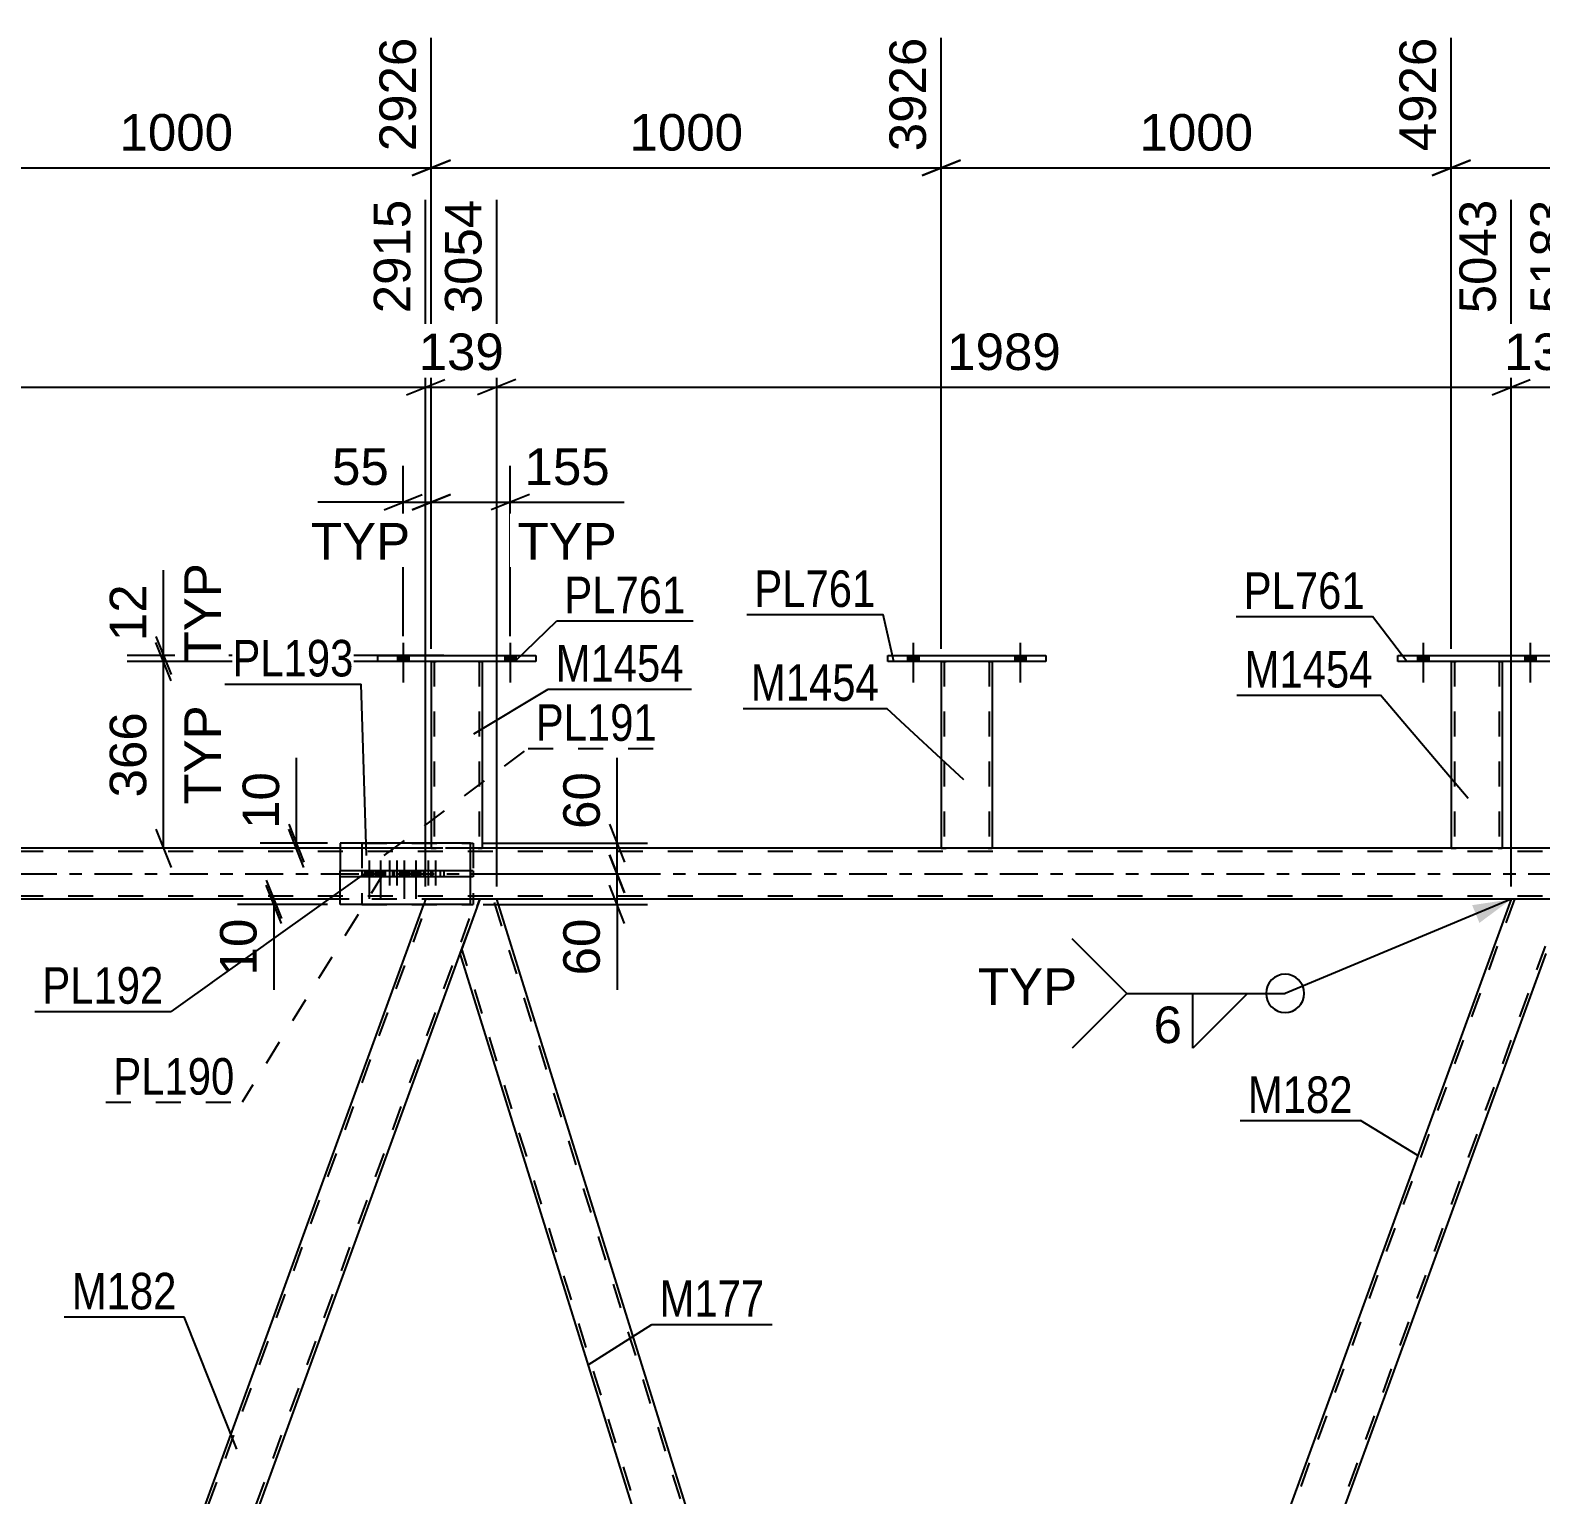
# Model space of a CAD drawing. Header units: millimetres. Extents: x -115 to 726, y -400 to 194.
# Drawn here: x 56.1 to 174.6, y -48.7 to 66.2 of the extents above; entities that cross this region are included whole.
import ezdxf

# ---------------------------------------------------------------- set-up
doc = ezdxf.new("R2010")
doc.units = ezdxf.units.MM
doc.linetypes.add('DXK_LINE_DOT2', pattern=[3.9198, 1.9599, -1.9599])
doc.linetypes.add('DXK_LINE_DOT3', pattern=[5.9187, 2.979, -0.9799, 0.9799, -0.9799])
doc.styles.add('Arial', font='arial.ttf', dxfattribs={"height": 0.2})
doc.styles.add('Arial Narrow', font='ARIALN.TTF', dxfattribs={"height": 0.2})

# ---------------------------------------------------------------- blocks, each defined once
blk = doc.blocks.new('Part-203724152-2898 - 2793')
at = {"color": 2, "linetype": 'Continuous'}
for p, q in [((80.41, -0.24), (80.41, 0.24)), ((90.62, 0.24), (80.41, 0.24)), ((86.28, -0.24), (86.28, 0.24)), ((90.62, 0.24), (90.62, -0.24)), ((90.62, -0.24), (80.41, -0.24))]:
    blk.add_line(p, q, dxfattribs=at)
blk = doc.blocks.new('Bolt-203724152-2837 - 2793')
at = {"linetype": 'Continuous'}
for points in [[(84.91, 16.64), (85.79, 16.64), (85.79, 17.12), (84.91, 17.12)], [(93.31, 16.64), (94.19, 16.64), (94.19, 17.12), (93.31, 17.12)]]:
    blk.add_hatch(color=1, dxfattribs=at).paths.add_polyline_path(points)
at = {"color": 1, "linetype": 'Continuous'}
for p, q in [((85.35, 18.12), (85.35, 15)), ((93.75, 18.12), (93.75, 15)), ((84.91, 17.12), (84.91, 16.64)), ((85.79, 17.12), (85.79, 16.64)), ((93.31, 17.12), (93.31, 16.64)), ((94.19, 17.12), (94.19, 16.64))]:
    blk.add_line(p, q, dxfattribs=at)
blk = doc.blocks.new('Bolt-203724152-2838 - 2793')
at = {"linetype": 'Continuous'}
for points in [[(84.91, 16.64), (85.79, 16.64), (85.79, 17.12), (84.91, 17.12)], [(93.31, 16.64), (94.19, 16.64), (94.19, 17.12), (93.31, 17.12)]]:
    blk.add_hatch(color=1, dxfattribs=at).paths.add_polyline_path(points)
at = {"color": 1, "linetype": 'Continuous'}
for p, q in [((85.35, 18.12), (85.35, 15)), ((93.75, 18.12), (93.75, 15)), ((84.91, 17.12), (84.91, 16.64)), ((85.79, 17.12), (85.79, 16.64)), ((93.31, 17.12), (93.31, 16.64)), ((94.19, 17.12), (94.19, 16.64))]:
    blk.add_line(p, q, dxfattribs=at)
blk = doc.blocks.new('Bolt-203724152-2839 - 2793')
at = {"linetype": 'Continuous'}
for points in [[(124.91, 16.64), (125.79, 16.64), (125.79, 17.12), (124.91, 17.12)], [(133.31, 16.64), (134.19, 16.64), (134.19, 17.12), (133.31, 17.12)]]:
    blk.add_hatch(color=1, dxfattribs=at).paths.add_polyline_path(points)
at = {"color": 1, "linetype": 'Continuous'}
for p, q in [((125.35, 18.12), (125.35, 15)), ((133.75, 18.12), (133.75, 15)), ((124.91, 17.12), (124.91, 16.64)), ((125.79, 17.12), (125.79, 16.64)), ((133.31, 17.12), (133.31, 16.64)), ((134.19, 17.12), (134.19, 16.64))]:
    blk.add_line(p, q, dxfattribs=at)
blk = doc.blocks.new('Bolt-203724152-2840 - 2793')
at = {"linetype": 'Continuous'}
for points in [[(124.91, 16.64), (125.79, 16.64), (125.79, 17.12), (124.91, 17.12)], [(133.31, 16.64), (134.19, 16.64), (134.19, 17.12), (133.31, 17.12)]]:
    blk.add_hatch(color=1, dxfattribs=at).paths.add_polyline_path(points)
at = {"color": 1, "linetype": 'Continuous'}
for p, q in [((125.35, 18.12), (125.35, 15)), ((133.75, 18.12), (133.75, 15)), ((124.91, 17.12), (124.91, 16.64)), ((125.79, 17.12), (125.79, 16.64)), ((133.31, 17.12), (133.31, 16.64)), ((134.19, 17.12), (134.19, 16.64))]:
    blk.add_line(p, q, dxfattribs=at)
blk = doc.blocks.new('Bolt-203724152-2841 - 2793')
at = {"linetype": 'Continuous'}
for points in [[(164.91, 16.64), (165.79, 16.64), (165.79, 17.12), (164.91, 17.12)], [(173.31, 16.64), (174.19, 16.64), (174.19, 17.12), (173.31, 17.12)]]:
    blk.add_hatch(color=1, dxfattribs=at).paths.add_polyline_path(points)
at = {"color": 1, "linetype": 'Continuous'}
for p, q in [((165.35, 18.12), (165.35, 15)), ((173.75, 18.12), (173.75, 15)), ((164.91, 17.12), (164.91, 16.64)), ((165.79, 17.12), (165.79, 16.64)), ((173.31, 17.12), (173.31, 16.64)), ((174.19, 17.12), (174.19, 16.64))]:
    blk.add_line(p, q, dxfattribs=at)
blk = doc.blocks.new('Bolt-203724152-2842 - 2793')
at = {"linetype": 'Continuous'}
for points in [[(164.91, 16.64), (165.79, 16.64), (165.79, 17.12), (164.91, 17.12)], [(173.31, 16.64), (174.19, 16.64), (174.19, 17.12), (173.31, 17.12)]]:
    blk.add_hatch(color=1, dxfattribs=at).paths.add_polyline_path(points)
at = {"color": 1, "linetype": 'Continuous'}
for p, q in [((165.35, 18.12), (165.35, 15)), ((173.75, 18.12), (173.75, 15)), ((164.91, 17.12), (164.91, 16.64)), ((165.79, 17.12), (165.79, 16.64)), ((173.31, 17.12), (173.31, 16.64)), ((174.19, 17.12), (174.19, 16.64))]:
    blk.add_line(p, q, dxfattribs=at)
blk = doc.blocks.new('Bolt-203724152-2843 - 2793')
at = {"color": 1, "linetype": 'DXK_LINE_DOT2'}
for p, q in [((83.91, 0.24), (83.91, -0.24)), ((84.27, 1.04), (84.27, -1.96)), ((84.5, 0.24), (84.5, -0.24)), ((84.63, 0.24), (84.63, -0.24)), ((84.86, 1.04), (84.86, -1.96)), ((85.22, 0.24), (85.22, -0.24)), ((86.94, 0.24), (86.94, -0.24)), ((87.3, 1.04), (87.3, -1.96)), ((87.53, 0.24), (87.53, -0.24)), ((87.66, 0.24), (87.66, -0.24)), ((87.89, 1.04), (87.89, -1.96)), ((88.25, 0.24), (88.25, -0.24))]:
    blk.add_line(p, q, dxfattribs=at)
blk = doc.blocks.new('Part-203724152-2918 - 2793')
at = {"color": 7, "linetype": 'DXK_LINE_DOT2'}
for p, q in [((90.85, 0.24), (82.11, 0.24)), ((82.11, 0.24), (82.11, -0.24)), ((88.54, 0.24), (88.54, -0.24)), ((90.85, 0.24), (90.85, -0.24)), ((90.85, -0.24), (82.11, -0.24))]:
    blk.add_line(p, q, dxfattribs=at)
blk = doc.blocks.new('Bolt-203724152-2868 - 2793')
at = {"linetype": 'Continuous'}
for points in [[(83.03, 0.24), (82.31, 0.24), (82.31, -0.24), (83.03, -0.24)], [(83.93, 0.24), (83.21, 0.24), (83.21, -0.24), (83.93, -0.24)], [(85.79, 0.24), (85.07, 0.24), (85.07, -0.24), (85.79, -0.24)], [(86.7, 0.24), (85.98, 0.24), (85.98, -0.24), (86.7, -0.24)]]:
    blk.add_hatch(color=1, dxfattribs=at).paths.add_polyline_path(points)
at = {"color": 1, "linetype": 'Continuous'}
for p, q in [((82.31, 0.24), (82.31, -0.24)), ((82.67, 1.04), (82.67, -1.96)), ((83.03, 0.24), (83.03, -0.24)), ((83.21, 0.24), (83.21, -0.24)), ((83.57, 1.04), (83.57, -1.96)), ((83.93, 0.24), (83.93, -0.24)), ((85.07, 0.24), (85.07, -0.24)), ((85.43, 1.04), (85.43, -1.96)), ((85.79, 0.24), (85.79, -0.24)), ((85.98, 0.24), (85.98, -0.24)), ((86.34, 1.04), (86.34, -1.96)), ((86.7, 0.24), (86.7, -0.24))]:
    blk.add_line(p, q, dxfattribs=at)
blk = doc.blocks.new('Part-203724152-2883 - 2793')
at = {"color": 2, "linetype": 'Continuous'}
for p, q in [((90.62, 2.4), (80.41, 2.4)), ((80.41, 2.4), (80.41, 0.24)), ((90.62, -2.4), (90.62, 2.4)), ((80.41, -2.4), (80.41, -0.24)), ((90.62, -2.4), (80.41, -2.4))]:
    blk.add_line(p, q, dxfattribs=at)
at = {"color": 7, "linetype": 'DXK_LINE_DOT2'}
blk.add_line((80.41, -0.24), (80.41, 0.24), dxfattribs=at)
blk = doc.blocks.new('Part-203724152-3016 - 2793')
at = {"color": 2, "linetype": 'Continuous'}
for p, q in [((91.37, -2), (89.82, -6.25)), ((92.69, -2), (91.37, -2)), ((129.39, -119.75), (92.69, -2)), ((126.28, -123.22), (89.82, -6.25))]:
    blk.add_line(p, q, dxfattribs=at)
at = {"color": 7, "linetype": 'DXK_LINE_DOT2'}
for p, q in [((129.25, -120.12), (92.43, -2)), ((126.53, -123.22), (89.96, -5.88))]:
    blk.add_line(p, q, dxfattribs=at)
blk = doc.blocks.new('Part-203724152-3051 - 2793')
at = {"color": 7, "linetype": 'DXK_LINE_DOT2'}
for p, q in [((43.25, -123.22), (87.37, -2)), ((46.99, -123.22), (91.11, -2)), ((87.11, -2), (86.97, -2.4)), ((90.62, -2), (87.11, -2)), ((87.37, -2), (87.39, -2)), ((89.82, -6.25), (91.37, -2))]:
    blk.add_line(p, q, dxfattribs=at)
at = {"color": 2, "linetype": 'Continuous'}
for p, q in [((91.37, -2), (90.62, -2)), ((44.75, -118.4), (86.97, -2.4)), ((49, -118.4), (89.82, -6.25))]:
    blk.add_line(p, q, dxfattribs=at)
blk = doc.blocks.new('Part-203724152-3056 - 2793')
at = {"color": 7, "linetype": 'DXK_LINE_DOT2'}
for p, q in [((172.5, -2), (128.38, -123.22)), ((176.25, -2), (132.13, -123.22)), ((172.5, -2), (172.52, -2))]:
    blk.add_line(p, q, dxfattribs=at)
at = {"color": 2, "linetype": 'Continuous'}
for p, q in [((172.25, -2), (129.39, -119.75)), ((176.5, -2), (172.25, -2)), ((174.96, -6.25), (132.38, -123.22))]:
    blk.add_line(p, q, dxfattribs=at)
blk = doc.blocks.new('Part-203724152-3380 - 2793')
at = {"color": 2, "linetype": 'Continuous'}
for p, q in [((83.35, 16.64), (83.35, 17.12)), ((83.35, 17.12), (95.75, 17.12)), ((95.75, 16.64), (83.35, 16.64)), ((95.75, 17.12), (95.75, 16.64))]:
    blk.add_line(p, q, dxfattribs=at)
blk = doc.blocks.new('Part-203724152-3350 - 2793')
at = {"color": 7, "linetype": 'DXK_LINE_DOT2'}
for p, q in [((82.11, 2.4), (82.11, -2.4)), ((82.11, 2.4), (90.85, 2.4)), ((90.85, 2.4), (90.85, -2.4)), ((82.11, -2.4), (90.85, -2.4))]:
    blk.add_line(p, q, dxfattribs=at)
blk = doc.blocks.new('Part-203724152-3355 - 2793')
at = {"color": 7, "linetype": 'DXK_LINE_DOT2'}
for p, q in [((167.55, 16.65), (167.55, 16.65)), ((167.55, 16.65), (167.55, 16.64)), ((167.55, 16.64), (167.55, 16.65)), ((167.58, 16.65), (167.55, 16.65)), ((167.55, 16.65), (167.58, 16.65)), ((167.69, 16.65), (167.58, 16.65)), ((167.58, 16.65), (167.69, 16.65)), ((167.84, 16.65), (167.69, 16.65)), ((167.69, 16.65), (167.84, 16.65)), ((167.79, 16.65), (167.79, 16.65)), ((167.79, 16.65), (167.79, 2)), ((167.8, 16.65), (167.79, 16.65)), ((167.79, 16.65), (167.8, 16.65)), ((167.86, 16.65), (167.8, 16.65)), ((167.8, 16.65), (167.86, 16.65)), ((171.25, 16.65), (167.84, 16.65)), ((171.25, 16.65), (167.84, 16.65)), ((171.16, 16.65), (167.86, 16.65)), ((167.86, 16.65), (167.93, 16.65)), ((171.23, 16.65), (167.93, 16.65)), ((171.23, 16.65), (171.16, 16.65)), ((171.29, 16.65), (171.23, 16.65)), ((171.23, 16.65), (171.29, 16.65)), ((171.25, 16.65), (171.4, 16.65)), ((171.4, 16.65), (171.25, 16.65)), ((171.31, 16.65), (171.29, 16.65)), ((171.29, 16.65), (171.31, 16.65)), ((171.31, 16.65), (171.31, 16.65)), ((171.31, 16.65), (171.31, 2)), ((171.4, 16.65), (171.51, 16.65)), ((171.51, 16.65), (171.4, 16.65)), ((171.51, 16.65), (171.55, 16.65)), ((171.55, 16.65), (171.51, 16.65)), ((171.55, 16.65), (171.55, 16.65)), ((171.55, 16.65), (171.55, 16.64)), ((171.55, 16.64), (171.55, 16.65)), ((167.55, 2), (167.58, 2)), ((167.58, 2), (167.69, 2)), ((167.69, 2), (167.84, 2)), ((167.8, 2), (167.79, 2)), ((167.79, 2), (167.8, 2)), ((167.86, 2), (167.8, 2)), ((167.8, 2), (167.84, 2)), ((171.25, 2), (167.84, 2)), ((167.84, 2), (167.86, 2)), ((171.16, 2), (167.86, 2)), ((167.86, 2), (167.93, 2)), ((171.23, 2), (167.93, 2)), ((171.23, 2), (171.16, 2)), ((171.29, 2), (171.23, 2)), ((171.23, 2), (171.29, 2)), ((171.25, 2), (171.4, 2)), ((171.31, 2), (171.29, 2)), ((171.29, 2), (171.31, 2)), ((171.4, 2), (171.51, 2)), ((171.51, 2), (171.55, 2))]:
    blk.add_line(p, q, dxfattribs=at)
at = {"color": 2, "linetype": 'Continuous'}
for p, q in [((167.55, 16.64), (167.55, 2)), ((171.55, 16.64), (171.55, 2)), ((167.58, 2), (167.55, 2)), ((167.69, 2), (167.58, 2)), ((167.84, 2), (167.69, 2)), ((171.25, 2), (167.84, 2)), ((171.4, 2), (171.25, 2)), ((171.51, 2), (171.4, 2)), ((171.55, 2), (171.51, 2))]:
    blk.add_line(p, q, dxfattribs=at)
blk = doc.blocks.new('Part-203724152-3360 - 2793')
at = {"color": 2, "linetype": 'Continuous'}
for p, q in [((163.35, 16.64), (163.35, 17.12)), ((163.35, 17.12), (175.75, 17.12)), ((175.75, 16.64), (163.35, 16.64)), ((175.75, 17.12), (175.75, 16.64))]:
    blk.add_line(p, q, dxfattribs=at)
blk = doc.blocks.new('Part-203724152-3365 - 2793')
at = {"color": 7, "linetype": 'DXK_LINE_DOT2'}
for p, q in [((127.55, 16.65), (127.55, 16.65)), ((127.55, 16.65), (127.55, 16.64)), ((127.55, 16.64), (127.55, 16.65)), ((127.58, 16.65), (127.55, 16.65)), ((127.55, 16.65), (127.58, 16.65)), ((127.69, 16.65), (127.58, 16.65)), ((127.58, 16.65), (127.69, 16.65)), ((127.8, 16.65), (127.69, 16.65)), ((127.69, 16.65), (127.84, 16.65)), ((127.79, 16.65), (127.79, 16.65)), ((127.79, 16.65), (127.79, 2)), ((127.8, 16.65), (127.79, 16.65)), ((127.79, 16.65), (127.8, 16.65)), ((131.25, 16.65), (127.8, 16.65)), ((127.86, 16.65), (127.8, 16.65)), ((127.8, 16.65), (127.86, 16.65)), ((131.25, 16.65), (127.84, 16.65)), ((131.16, 16.65), (127.86, 16.65)), ((127.86, 16.65), (127.93, 16.65)), ((131.24, 16.65), (127.93, 16.65)), ((131.24, 16.65), (131.16, 16.65)), ((131.29, 16.65), (131.24, 16.65)), ((131.24, 16.65), (131.29, 16.65)), ((131.25, 16.65), (131.41, 16.65)), ((131.41, 16.65), (131.25, 16.65)), ((131.31, 16.65), (131.29, 16.65)), ((131.29, 16.65), (131.31, 16.65)), ((131.31, 16.65), (131.31, 16.65)), ((131.31, 16.65), (131.31, 2)), ((131.41, 16.65), (131.51, 16.65)), ((131.51, 16.65), (131.41, 16.65)), ((131.51, 16.65), (131.55, 16.65)), ((131.55, 16.65), (131.51, 16.65)), ((131.55, 16.65), (131.55, 16.65)), ((131.55, 16.65), (131.55, 16.64)), ((131.55, 16.64), (131.55, 16.65)), ((127.55, 2), (127.58, 2)), ((127.58, 2), (127.69, 2)), ((127.69, 2), (127.84, 2)), ((127.8, 2), (127.79, 2)), ((127.79, 2), (127.8, 2)), ((127.86, 2), (127.8, 2)), ((127.8, 2), (127.84, 2)), ((131.25, 2), (127.84, 2)), ((127.84, 2), (127.86, 2)), ((131.16, 2), (127.86, 2)), ((127.86, 2), (127.93, 2)), ((131.24, 2), (127.93, 2)), ((131.24, 2), (131.16, 2)), ((131.29, 2), (131.24, 2)), ((131.24, 2), (131.29, 2)), ((131.25, 2), (131.41, 2)), ((131.31, 2), (131.29, 2)), ((131.29, 2), (131.31, 2)), ((131.41, 2), (131.51, 2)), ((131.51, 2), (131.55, 2))]:
    blk.add_line(p, q, dxfattribs=at)
at = {"color": 2, "linetype": 'Continuous'}
for p, q in [((127.55, 16.64), (127.55, 2)), ((131.55, 16.64), (131.55, 2)), ((127.58, 2), (127.55, 2)), ((127.69, 2), (127.58, 2)), ((127.84, 2), (127.69, 2)), ((131.25, 2), (127.84, 2)), ((131.41, 2), (131.25, 2)), ((131.51, 2), (131.41, 2)), ((131.55, 2), (131.51, 2))]:
    blk.add_line(p, q, dxfattribs=at)
blk = doc.blocks.new('Part-203724152-3370 - 2793')
at = {"color": 2, "linetype": 'Continuous'}
for p, q in [((123.35, 16.64), (123.35, 17.12)), ((123.35, 17.12), (135.75, 17.12)), ((135.75, 16.64), (123.35, 16.64)), ((135.75, 17.12), (135.75, 16.64))]:
    blk.add_line(p, q, dxfattribs=at)
blk = doc.blocks.new('Part-203724152-3375 - 2793')
at = {"color": 7, "linetype": 'DXK_LINE_DOT2'}
for p, q in [((87.55, 16.65), (87.55, 16.65)), ((87.55, 16.65), (87.55, 16.64)), ((87.55, 16.64), (87.55, 16.65)), ((87.58, 16.65), (87.55, 16.65)), ((87.55, 16.65), (87.58, 16.65)), ((87.69, 16.65), (87.58, 16.65)), ((87.58, 16.65), (87.69, 16.65)), ((87.8, 16.65), (87.69, 16.65)), ((87.69, 16.65), (87.84, 16.65)), ((87.79, 16.65), (87.79, 16.65)), ((87.79, 16.65), (87.79, 2)), ((87.8, 16.65), (87.79, 16.65)), ((87.79, 16.65), (87.8, 16.65)), ((91.25, 16.65), (87.8, 16.65)), ((87.86, 16.65), (87.8, 16.65)), ((87.8, 16.65), (87.86, 16.65)), ((91.25, 16.65), (87.84, 16.65)), ((91.16, 16.65), (87.86, 16.65)), ((87.86, 16.65), (87.93, 16.65)), ((91.24, 16.65), (87.93, 16.65)), ((91.24, 16.65), (91.16, 16.65)), ((91.29, 16.65), (91.24, 16.65)), ((91.24, 16.65), (91.29, 16.65)), ((91.25, 16.65), (91.41, 16.65)), ((91.41, 16.65), (91.25, 16.65)), ((91.31, 16.65), (91.29, 16.65)), ((91.29, 16.65), (91.31, 16.65)), ((91.31, 16.65), (91.31, 16.65)), ((91.31, 16.65), (91.31, 2)), ((91.41, 16.65), (91.51, 16.65)), ((91.51, 16.65), (91.41, 16.65)), ((91.51, 16.65), (91.55, 16.65)), ((91.55, 16.65), (91.51, 16.65)), ((91.55, 16.65), (91.55, 16.65)), ((91.55, 16.65), (91.55, 16.64)), ((91.55, 16.64), (91.55, 16.65)), ((87.55, 2.4), (87.55, 2)), ((87.58, 2), (87.55, 2)), ((87.55, 2), (87.58, 2)), ((87.69, 2), (87.58, 2)), ((87.58, 2), (87.69, 2)), ((87.84, 2), (87.69, 2)), ((87.69, 2), (87.84, 2)), ((87.8, 2), (87.79, 2)), ((87.79, 2), (87.8, 2)), ((87.86, 2), (87.8, 2)), ((87.8, 2), (87.86, 2)), ((91.25, 2), (87.84, 2)), ((90.62, 2), (87.84, 2)), ((91.16, 2), (87.86, 2)), ((87.86, 2), (87.93, 2)), ((91.24, 2), (87.93, 2)), ((91.24, 2), (91.16, 2)), ((91.29, 2), (91.24, 2)), ((91.24, 2), (91.29, 2)), ((91.25, 2), (91.41, 2)), ((91.31, 2), (91.29, 2)), ((91.29, 2), (91.31, 2)), ((91.41, 2), (91.51, 2)), ((91.51, 2), (91.55, 2))]:
    blk.add_line(p, q, dxfattribs=at)
at = {"color": 2, "linetype": 'Continuous'}
for p, q in [((87.55, 16.64), (87.55, 2.4)), ((91.55, 16.64), (91.55, 2)), ((91.25, 2), (90.62, 2)), ((91.41, 2), (91.25, 2)), ((91.51, 2), (91.41, 2)), ((91.55, 2), (91.51, 2))]:
    blk.add_line(p, q, dxfattribs=at)
blk = doc.blocks.new('Part-203724152-3405 - 2793')
at = {"color": 7, "linetype": 'DXK_LINE_DOT2'}
for p, q in [((633.32, 1.76), (-29.49, 1.76)), ((633.32, 2), (47.55, 2)), ((91.55, 2), (80.41, 2)), ((131.55, 2), (127.55, 2)), ((171.55, 2), (167.55, 2)), ((633.32, -1.76), (-29.49, -1.76)), ((92.69, -2), (80.41, -2)), ((177.82, -2), (172.25, -2))]:
    blk.add_line(p, q, dxfattribs=at)
at = {"color": 2, "linetype": 'Continuous'}
for p, q in [((80.41, 2), (51.55, 2)), ((127.55, 2), (91.55, 2)), ((167.55, 2), (131.55, 2)), ((207.55, 2), (171.55, 2)), ((80.41, -2), (13.47, -2)), ((172.25, -2), (92.69, -2))]:
    blk.add_line(p, q, dxfattribs=at)
at = {"color": 7, "linetype": 'DXK_LINE_DOT3'}
blk.add_line((-39.49, 0), (633.32, 0), dxfattribs=at)
blk = doc.blocks.new('StraightDimension-203724152-4165 - 2793')
at = {"color": 7, "linetype": 'Continuous'}
for p, q in [((76.97, 2.4), (76.97, 9.1)), ((76.97, 2.4), (76.97, 9.1)), ((76.37, 3.9), (77.57, 0.9)), ((79.41, 2.4), (74.12, 2.4)), ((77.57, 0.5), (76.37, 3.5)), ((76.97, 2), (76.97, 2.4)), ((81.11, 2), (74.12, 2))]:
    blk.add_line(p, q, dxfattribs=at)
at = {"color": 0}
blk.add_wipeout([(76.22, 8.57), (72.02, 8.57), (72.02, 2.92), (76.22, 2.92)], dxfattribs=at)
at = {"color": 3, "style": 'Arial'}
blk.add_text('10', height=2.865, rotation=90.0002, dxfattribs=at).set_placement((75.62, 3.52))
blk = doc.blocks.new('StraightDimension-203724152-4270 - 2793')
at = {"color": 7, "linetype": 'Continuous'}
for p, q in [((102.12, 2.4), (102.12, 9.1)), ((102.12, 2.4), (102.12, 9.1)), ((101.52, 3.9), (102.72, 0.9)), ((91.62, 2.4), (104.52, 2.4)), ((102.12, 0), (102.12, 2.4)), ((102.72, -1.5), (101.52, 1.5)), ((91.62, 0), (104.52, 0))]:
    blk.add_line(p, q, dxfattribs=at)
at = {"color": 0}
blk.add_wipeout([(101.37, 8.57), (97.17, 8.57), (97.17, 2.92), (101.37, 2.92)], dxfattribs=at)
at = {"color": 3, "style": 'Arial'}
blk.add_text('60', height=2.865, rotation=90.0002, dxfattribs=at).set_placement((100.77, 3.52))
blk = doc.blocks.new('StraightDimension-203724152-3840 - 2793')
at = {"color": 7, "linetype": 'Continuous'}
for p, q in [((87.55, 17.65), (87.55, 65.56)), ((127.55, 17.65), (127.55, 65.56)), ((89.05, 55.97), (86.05, 54.77)), ((126.05, 54.77), (129.05, 55.97)), ((87.55, 55.37), (127.55, 55.37))]:
    blk.add_line(p, q, dxfattribs=at)
at = {"color": 0}
blk.add_wipeout([(112.59, 56.12), (112.59, 60.32), (102.5, 60.32), (102.5, 56.12)], dxfattribs=at)
at = {"color": 3, "style": 'Arial'}
blk.add_text('1000', height=2.865, dxfattribs=at).set_placement((103.1, 56.72))
at = {"color": 0, "linetype": 'Continuous'}
blk.add_wipeout([(126.95, 66.16), (122.75, 66.16), (122.75, 56.07), (126.95, 56.07)], dxfattribs=at)
at = {"color": 3, "linetype": 'Continuous', "style": 'Arial'}
blk.add_text('3926', height=2.865, rotation=90.0002, dxfattribs=at).set_placement((126.35, 56.67))
blk = doc.blocks.new('StraightDimension-203724152-4599 - 2793')
at = {"color": 7, "linetype": 'Continuous'}
for p, q in [((66.55, 17.12), (66.55, 23.82)), ((66.55, 17.12), (66.55, 23.82)), ((65.95, 18.62), (67.15, 15.62)), ((67.15, 15.14), (65.95, 18.14)), ((88.55, 17.12), (63.7, 17.12)), ((88.55, 16.64), (63.7, 16.64)), ((66.55, 16.64), (66.55, 17.12))]:
    blk.add_line(p, q, dxfattribs=at)
at = {"color": 0, "linetype": 'Continuous'}
blk.add_wipeout([(71.65, 24.96), (67.45, 24.96), (67.45, 15.98), (71.65, 15.98)], dxfattribs=at)
at = {"color": 0}
blk.add_wipeout([(65.8, 23.3), (61.6, 23.3), (61.6, 17.65), (65.8, 17.65)], dxfattribs=at)
at = {"color": 3, "linetype": 'Continuous', "style": 'Arial'}
blk.add_text('TYP', height=2.865, rotation=90.0002, dxfattribs=at).set_placement((71.05, 16.58))
at = {"color": 3, "style": 'Arial'}
blk.add_text('12', height=2.865, rotation=90.0002, dxfattribs=at).set_placement((65.2, 18.25))
blk = doc.blocks.new('StraightDimension-203724152-4102 - 2793')
at = {"color": 7, "linetype": 'Continuous'}
for p, q in [((87.11, -1), (87.11, 52.86)), ((7.55, -1), (7.55, 50.63)), ((9.05, 38.76), (6.05, 37.56)), ((7.55, 38.16), (87.11, 38.16)), ((85.61, 37.56), (88.61, 38.76))]:
    blk.add_line(p, q, dxfattribs=at)
at = {"color": 0, "linetype": 'Continuous'}
blk.add_wipeout([(86.51, 53.46), (82.31, 53.46), (82.31, 43.36), (86.51, 43.36)], dxfattribs=at)
at = {"color": 0}
blk.add_wipeout([(52.38, 38.91), (52.38, 43.11), (42.28, 43.11), (42.28, 38.91)], dxfattribs=at)
at = {"color": 3, "linetype": 'Continuous', "style": 'Arial'}
blk.add_text('2915', height=2.865, rotation=90.0002, dxfattribs=at).set_placement((85.91, 43.96))
at = {"color": 3, "style": 'Arial'}
blk.add_text('1989', height=2.865, dxfattribs=at).set_placement((42.88, 39.51))
blk = doc.blocks.new('StraightDimension-203724152-4139 - 2793')
at = {"color": 7, "linetype": 'Continuous'}
for p, q in [((87.55, 17.65), (87.55, 32)), ((93.75, 18.63), (93.75, 32)), ((86.05, 28.55), (89.05, 29.75)), ((95.25, 29.75), (92.25, 28.55)), ((87.55, 29.15), (93.75, 29.15)), ((93.75, 29.15), (102.67, 29.15)), ((93.75, 29.15), (102.67, 29.15))]:
    blk.add_line(p, q, dxfattribs=at)
at = {"color": 0}
blk.add_wipeout([(102.14, 29.9), (102.14, 34.1), (94.27, 34.1), (94.27, 29.9)], dxfattribs=at)
at = {"color": 0, "linetype": 'Continuous'}
blk.add_wipeout([(102.69, 24.05), (102.69, 28.25), (93.72, 28.25), (93.72, 24.05)], dxfattribs=at)
at = {"color": 3, "style": 'Arial'}
blk.add_text('155', height=2.865, dxfattribs=at).set_placement((94.87, 30.5))
at = {"color": 3, "linetype": 'Continuous', "style": 'Arial'}
blk.add_text('TYP', height=2.865, dxfattribs=at).set_placement((94.32, 24.65))
blk = doc.blocks.new('StraightDimension-203724152-4084 - 2793')
at = {"color": 7, "linetype": 'Continuous'}
for p, q in [((92.69, -1), (92.69, 52.86)), ((172.25, -1), (172.25, 52.86)), ((94.19, 38.76), (91.19, 37.56)), ((92.69, 38.16), (172.25, 38.16)), ((170.75, 37.56), (173.75, 38.76))]:
    blk.add_line(p, q, dxfattribs=at)
at = {"color": 0, "linetype": 'Continuous'}
blk.add_wipeout([(171.65, 53.46), (167.45, 53.46), (167.45, 43.36), (171.65, 43.36)], dxfattribs=at)
at = {"color": 0}
blk.add_wipeout([(137.51, 38.91), (137.51, 43.11), (127.42, 43.11), (127.42, 38.91)], dxfattribs=at)
at = {"color": 3, "linetype": 'Continuous', "style": 'Arial'}
blk.add_text('5043', height=2.865, rotation=90.0002, dxfattribs=at).set_placement((171.05, 43.96))
at = {"color": 3, "style": 'Arial'}
blk.add_text('1989', height=2.865, dxfattribs=at).set_placement((128.02, 39.51))
blk = doc.blocks.new('StraightDimension-203724152-4282 - 2793')
at = {"color": 7, "linetype": 'Continuous'}
for p, q in [((101.52, 1.5), (102.72, -1.5)), ((91.62, 0), (104.52, 0)), ((102.72, -3.9), (101.52, -0.9)), ((102.12, -2.4), (102.12, 0)), ((91.62, -2.4), (104.52, -2.4)), ((102.12, -2.4), (102.12, -9.1)), ((102.12, -2.4), (102.12, -9.1))]:
    blk.add_line(p, q, dxfattribs=at)
at = {"color": 0}
blk.add_wipeout([(101.37, -2.93), (97.17, -2.93), (97.17, -8.57), (101.37, -8.57)], dxfattribs=at)
at = {"color": 3, "style": 'Arial'}
blk.add_text('60', height=2.865, rotation=90.0002, dxfattribs=at).set_placement((100.77, -7.97))
blk = doc.blocks.new('StraightDimension-203724152-4143 - 2793')
at = {"color": 7, "linetype": 'Continuous'}
for p, q in [((85.35, 18.63), (85.35, 32)), ((87.55, 17.65), (87.55, 32)), ((83.85, 28.55), (86.85, 29.75)), ((89.05, 29.75), (86.05, 28.55)), ((85.35, 29.15), (78.65, 29.15)), ((85.35, 29.15), (78.65, 29.15)), ((85.35, 29.15), (87.55, 29.15))]:
    blk.add_line(p, q, dxfattribs=at)
at = {"color": 0}
blk.add_wipeout([(84.82, 29.9), (84.82, 34.1), (79.17, 34.1), (79.17, 29.9)], dxfattribs=at)
at = {"color": 0, "linetype": 'Continuous'}
blk.add_wipeout([(86.48, 24.05), (86.48, 28.25), (77.51, 28.25), (77.51, 24.05)], dxfattribs=at)
at = {"color": 3, "style": 'Arial'}
blk.add_text('55', height=2.865, dxfattribs=at).set_placement((79.77, 30.5))
at = {"color": 3, "linetype": 'Continuous', "style": 'Arial'}
blk.add_text('TYP', height=2.865, dxfattribs=at).set_placement((78.11, 24.65))
blk = doc.blocks.new('StraightDimension-203724152-3832 - 2793')
at = {"color": 7, "linetype": 'Continuous'}
for p, q in [((47.55, 17.65), (47.55, 65.56)), ((87.55, 17.65), (87.55, 65.56)), ((49.05, 55.97), (46.05, 54.77)), ((86.05, 54.77), (89.05, 55.97)), ((47.55, 55.37), (87.55, 55.37))]:
    blk.add_line(p, q, dxfattribs=at)
at = {"color": 0}
blk.add_wipeout([(72.59, 56.12), (72.59, 60.32), (62.5, 60.32), (62.5, 56.12)], dxfattribs=at)
at = {"color": 3, "style": 'Arial'}
blk.add_text('1000', height=2.865, dxfattribs=at).set_placement((63.1, 56.72))
at = {"color": 0, "linetype": 'Continuous'}
blk.add_wipeout([(86.95, 66.16), (82.75, 66.16), (82.75, 56.07), (86.95, 56.07)], dxfattribs=at)
at = {"color": 3, "linetype": 'Continuous', "style": 'Arial'}
blk.add_text('2926', height=2.865, rotation=90.0002, dxfattribs=at).set_placement((86.35, 56.67))
blk = doc.blocks.new('StraightDimension-203724152-3780 - 2793')
at = {"color": 7, "linetype": 'Continuous'}
for p, q in [((167.55, 17.65), (167.55, 65.56)), ((207.55, 17.65), (207.55, 65.56)), ((169.05, 55.97), (166.05, 54.77)), ((206.05, 54.77), (209.05, 55.97)), ((167.55, 55.37), (207.55, 55.37))]:
    blk.add_line(p, q, dxfattribs=at)
at = {"color": 0}
blk.add_wipeout([(192.59, 56.12), (192.59, 60.32), (182.5, 60.32), (182.5, 56.12)], dxfattribs=at)
at = {"color": 3, "style": 'Arial'}
blk.add_text('1000', height=2.865, dxfattribs=at).set_placement((183.1, 56.72))
at = {"color": 0, "linetype": 'Continuous'}
blk.add_wipeout([(206.95, 66.16), (202.75, 66.16), (202.75, 56.07), (206.95, 56.07)], dxfattribs=at)
at = {"color": 3, "linetype": 'Continuous', "style": 'Arial'}
blk.add_text('5926', height=2.865, rotation=90.0002, dxfattribs=at).set_placement((206.35, 56.67))
blk = doc.blocks.new('StraightDimension-203724152-4618 - 2793')
at = {"color": 7, "linetype": 'Continuous'}
for p, q in [((67.15, 15.14), (65.95, 18.14)), ((88.55, 16.64), (63.7, 16.64)), ((66.55, 2), (66.55, 16.64)), ((65.95, 3.5), (67.15, 0.5)), ((86.55, 2), (63.7, 2))]:
    blk.add_line(p, q, dxfattribs=at)
at = {"color": 0}
blk.add_wipeout([(65.8, 13.26), (61.6, 13.26), (61.6, 5.39), (65.8, 5.39)], dxfattribs=at)
at = {"color": 0, "linetype": 'Continuous'}
blk.add_wipeout([(71.65, 13.81), (67.45, 13.81), (67.45, 4.83), (71.65, 4.83)], dxfattribs=at)
at = {"color": 3, "style": 'Arial'}
blk.add_text('366', height=2.865, rotation=90.0002, dxfattribs=at).set_placement((65.2, 5.99))
at = {"color": 3, "linetype": 'Continuous', "style": 'Arial'}
blk.add_text('TYP', height=2.865, rotation=90.0002, dxfattribs=at).set_placement((71.05, 5.43))
blk = doc.blocks.new('StraightDimension-203724152-3848 - 2793')
at = {"color": 7, "linetype": 'Continuous'}
for p, q in [((127.55, 17.65), (127.55, 65.56)), ((167.55, 17.65), (167.55, 65.56)), ((129.05, 55.97), (126.05, 54.77)), ((166.05, 54.77), (169.05, 55.97)), ((127.55, 55.37), (167.55, 55.37))]:
    blk.add_line(p, q, dxfattribs=at)
at = {"color": 0}
blk.add_wipeout([(152.59, 56.12), (152.59, 60.32), (142.5, 60.32), (142.5, 56.12)], dxfattribs=at)
at = {"color": 3, "style": 'Arial'}
blk.add_text('1000', height=2.865, dxfattribs=at).set_placement((143.1, 56.72))
at = {"color": 0, "linetype": 'Continuous'}
blk.add_wipeout([(166.95, 66.16), (162.75, 66.16), (162.75, 56.07), (166.95, 56.07)], dxfattribs=at)
at = {"color": 3, "linetype": 'Continuous', "style": 'Arial'}
blk.add_text('4926', height=2.865, rotation=90.0002, dxfattribs=at).set_placement((166.35, 56.67))
blk = doc.blocks.new('StraightDimension-203724152-4021 - 2793')
at = {"color": 7, "linetype": 'Continuous'}
for p, q in [((172.25, -1), (172.25, 52.86)), ((177.82, -1), (177.82, 52.86)), ((170.75, 37.56), (173.75, 38.76)), ((172.25, 38.16), (177.82, 38.16)), ((179.32, 38.76), (176.32, 37.56))]:
    blk.add_line(p, q, dxfattribs=at)
at = {"color": 0}
blk.add_wipeout([(178.97, 38.91), (178.97, 43.11), (171.1, 43.11), (171.1, 38.91)], dxfattribs=at)
at = {"color": 3, "style": 'Arial'}
blk.add_text('139', height=2.865, dxfattribs=at).set_placement((171.7, 39.51))
at = {"color": 0, "linetype": 'Continuous'}
blk.add_wipeout([(177.22, 53.46), (173.02, 53.46), (173.02, 43.36), (177.22, 43.36)], dxfattribs=at)
at = {"color": 3, "linetype": 'Continuous', "style": 'Arial'}
blk.add_text('5183', height=2.865, rotation=90.0002, dxfattribs=at).set_placement((176.62, 43.96))
blk = doc.blocks.new('StraightDimension-203724152-4120 - 2793')
at = {"color": 7, "linetype": 'Continuous'}
for p, q in [((87.11, -1), (87.11, 52.86)), ((92.69, -1), (92.69, 52.86)), ((85.61, 37.56), (88.61, 38.76)), ((87.11, 38.16), (92.69, 38.16)), ((94.19, 38.76), (91.19, 37.56))]:
    blk.add_line(p, q, dxfattribs=at)
at = {"color": 0}
blk.add_wipeout([(93.83, 38.91), (93.83, 43.11), (85.96, 43.11), (85.96, 38.91)], dxfattribs=at)
at = {"color": 3, "style": 'Arial'}
blk.add_text('139', height=2.865, dxfattribs=at).set_placement((86.56, 39.51))
at = {"color": 0, "linetype": 'Continuous'}
blk.add_wipeout([(92.09, 53.46), (87.89, 53.46), (87.89, 43.36), (92.09, 43.36)], dxfattribs=at)
at = {"color": 3, "linetype": 'Continuous', "style": 'Arial'}
blk.add_text('3054', height=2.865, rotation=90.0002, dxfattribs=at).set_placement((91.49, 43.96))
blk = doc.blocks.new('StraightDimension-203724152-4189 - 2793')
at = {"color": 7, "linetype": 'Continuous'}
for p, q in [((74.6, -0.5), (75.8, -3.5)), ((75.8, -3.9), (74.6, -0.9)), ((81.11, -2), (72.35, -2)), ((75.2, -2.4), (75.2, -2)), ((79.41, -2.4), (72.35, -2.4)), ((75.2, -2.4), (75.2, -9.1)), ((75.2, -2.4), (75.2, -9.1))]:
    blk.add_line(p, q, dxfattribs=at)
at = {"color": 0}
blk.add_wipeout([(74.45, -2.93), (70.25, -2.93), (70.25, -8.57), (74.45, -8.57)], dxfattribs=at)
at = {"color": 3, "style": 'Arial'}
blk.add_text('10', height=2.865, rotation=90.0002, dxfattribs=at).set_placement((73.85, -7.97))
blk = doc.blocks.new('Mark-203724152-2879 - 2793')
at = {"color": 30, "linetype": 'Continuous'}
for p in [(71.36, 14.88), (82.46, 1.43)]:
    blk.add_line(p, (82.06, 14.88), dxfattribs=at)
at = {"color": 0}
blk.add_wipeout([(81.46, 15.48), (81.46, 18.48), (71.96, 18.48), (71.96, 15.48)], dxfattribs=at)
blk.add_wipeout([(81.46, 15.48), (81.46, 18.48), (71.96, 18.48), (71.96, 15.48)], dxfattribs=at)
at = {"color": 3, "style": 'Arial Narrow'}
blk.add_text('PL193', height=2.863, dxfattribs=at).set_placement((71.96, 15.48))
blk = doc.blocks.new('Mark-203724152-2914 - 2793')
at = {"color": 30, "linetype": 'DXK_LINE_DOT2'}
for p in [(83.87, 0.13), (62.02, -17.92)]:
    blk.add_line(p, (72.72, -17.92), dxfattribs=at)
at = {"color": 0}
blk.add_wipeout([(72.12, -17.32), (72.12, -14.32), (62.62, -14.32), (62.62, -17.32)], dxfattribs=at)
blk.add_wipeout([(72.12, -17.32), (72.12, -14.32), (62.62, -14.32), (62.62, -17.32)], dxfattribs=at)
at = {"color": 3, "style": 'Arial Narrow'}
blk.add_text('PL190', height=2.863, dxfattribs=at).set_placement((62.62, -17.32))
blk = doc.blocks.new('Mark-203724152-2894 - 2793')
at = {"color": 30, "linetype": 'Continuous'}
for p in [(82.46, 0.13), (56.45, -10.79)]:
    blk.add_line(p, (67.15, -10.79), dxfattribs=at)
at = {"color": 0}
blk.add_wipeout([(66.55, -10.19), (66.55, -7.19), (57.05, -7.19), (57.05, -10.19)], dxfattribs=at)
blk.add_wipeout([(66.55, -10.19), (66.55, -7.19), (57.05, -7.19), (57.05, -10.19)], dxfattribs=at)
at = {"color": 3, "style": 'Arial Narrow'}
blk.add_text('PL192', height=2.863, dxfattribs=at).set_placement((57.05, -10.19))
blk = doc.blocks.new('Mark-203724152-3012 - 2793')
at = {"color": 30, "linetype": 'Continuous'}
for p, q in [((99.87, -38.5), (104.86, -35.34)), ((104.86, -35.34), (114.28, -35.34))]:
    blk.add_line(p, q, dxfattribs=at)
at = {"color": 0}
blk.add_wipeout([(113.68, -34.74), (113.68, -31.74), (105.46, -31.74), (105.46, -34.74)], dxfattribs=at)
blk.add_wipeout([(113.68, -34.74), (113.68, -31.74), (105.46, -31.74), (105.46, -34.74)], dxfattribs=at)
at = {"color": 3, "style": 'Arial Narrow'}
blk.add_text('M177', height=2.863, dxfattribs=at).set_placement((105.46, -34.74))
blk = doc.blocks.new('Mark-203724152-3047 - 2793')
at = {"color": 30, "linetype": 'Continuous'}
for p in [(58.76, -34.76), (72.3, -45.12)]:
    blk.add_line(p, (68.18, -34.76), dxfattribs=at)
at = {"color": 0}
blk.add_wipeout([(67.58, -34.16), (67.58, -31.16), (59.36, -31.16), (59.36, -34.16)], dxfattribs=at)
blk.add_wipeout([(67.58, -34.16), (67.58, -31.16), (59.36, -31.16), (59.36, -34.16)], dxfattribs=at)
at = {"color": 3, "style": 'Arial Narrow'}
blk.add_text('M182', height=2.863, dxfattribs=at).set_placement((59.36, -34.16))
blk = doc.blocks.new('Mark-203724152-3052 - 2793')
at = {"color": 30, "linetype": 'Continuous'}
for p in [(151, -19.36), (164.93, -22.09)]:
    blk.add_line(p, (160.43, -19.36), dxfattribs=at)
at = {"color": 0}
blk.add_wipeout([(159.83, -18.76), (159.83, -15.76), (151.6, -15.76), (151.6, -18.76)], dxfattribs=at)
blk.add_wipeout([(159.83, -18.76), (159.83, -15.76), (151.6, -15.76), (151.6, -18.76)], dxfattribs=at)
at = {"color": 3, "style": 'Arial Narrow'}
blk.add_text('M182', height=2.863, dxfattribs=at).set_placement((151.6, -18.76))
blk = doc.blocks.new('Mark-203724152-3346 - 2793')
at = {"color": 30, "linetype": 'DXK_LINE_DOT2'}
for p, q in [((83.87, 1.43), (95.15, 9.83)), ((95.15, 9.83), (105.85, 9.83))]:
    blk.add_line(p, q, dxfattribs=at)
at = {"color": 0}
blk.add_wipeout([(105.25, 10.43), (105.25, 13.43), (95.75, 13.43), (95.75, 10.43)], dxfattribs=at)
blk.add_wipeout([(105.25, 10.43), (105.25, 13.43), (95.75, 13.43), (95.75, 10.43)], dxfattribs=at)
at = {"color": 3, "style": 'Arial Narrow'}
blk.add_text('PL191', height=2.863, dxfattribs=at).set_placement((95.75, 10.43))
blk = doc.blocks.new('Mark-203724152-3366 - 2793')
at = {"color": 30, "linetype": 'Continuous'}
for p in [(112.29, 20.33), (123.84, 16.64)]:
    blk.add_line(p, (123, 20.33), dxfattribs=at)
at = {"color": 0}
blk.add_wipeout([(122.4, 20.93), (122.4, 23.93), (112.89, 23.93), (112.89, 20.93)], dxfattribs=at)
blk.add_wipeout([(122.4, 20.93), (122.4, 23.93), (112.89, 23.93), (112.89, 20.93)], dxfattribs=at)
at = {"color": 3, "style": 'Arial Narrow'}
blk.add_text('PL761', height=2.863, dxfattribs=at).set_placement((112.89, 20.93))
blk = doc.blocks.new('Mark-203724152-3351 - 2793')
at = {"color": 30, "linetype": 'Continuous'}
for p in [(150.74, 14.01), (168.88, 5.9)]:
    blk.add_line(p, (161.99, 14.01), dxfattribs=at)
at = {"color": 0}
blk.add_wipeout([(161.39, 14.61), (161.39, 17.61), (151.34, 17.61), (151.34, 14.61)], dxfattribs=at)
blk.add_wipeout([(161.39, 14.61), (161.39, 17.61), (151.34, 17.61), (151.34, 14.61)], dxfattribs=at)
at = {"color": 3, "style": 'Arial Narrow'}
blk.add_text('M1454', height=2.863, dxfattribs=at).set_placement((151.34, 14.61))
blk = doc.blocks.new('Mark-203724152-3356 - 2793')
at = {"color": 30, "linetype": 'Continuous'}
for p in [(150.67, 20.18), (164.07, 16.64)]:
    blk.add_line(p, (161.38, 20.18), dxfattribs=at)
at = {"color": 0}
blk.add_wipeout([(160.78, 20.78), (160.78, 23.78), (151.27, 23.78), (151.27, 20.78)], dxfattribs=at)
blk.add_wipeout([(160.78, 20.78), (160.78, 23.78), (151.27, 23.78), (151.27, 20.78)], dxfattribs=at)
at = {"color": 3, "style": 'Arial Narrow'}
blk.add_text('PL761', height=2.863, dxfattribs=at).set_placement((151.27, 20.78))
blk = doc.blocks.new('Mark-203724152-3361 - 2793')
at = {"color": 30, "linetype": 'Continuous'}
for p in [(112.02, 12.97), (129.32, 7.38)]:
    blk.add_line(p, (123.27, 12.97), dxfattribs=at)
at = {"color": 0}
blk.add_wipeout([(122.67, 13.57), (122.67, 16.57), (112.62, 16.57), (112.62, 13.57)], dxfattribs=at)
blk.add_wipeout([(122.67, 13.57), (122.67, 16.57), (112.62, 16.57), (112.62, 13.57)], dxfattribs=at)
at = {"color": 3, "style": 'Arial Narrow'}
blk.add_text('M1454', height=2.863, dxfattribs=at).set_placement((112.62, 13.57))
blk = doc.blocks.new('Mark-203724152-3371 - 2793')
at = {"color": 30, "linetype": 'Continuous'}
for p, q in [((90.89, 10.99), (96.71, 14.48)), ((96.71, 14.48), (107.96, 14.48))]:
    blk.add_line(p, q, dxfattribs=at)
at = {"color": 0}
blk.add_wipeout([(107.36, 15.08), (107.36, 18.08), (97.31, 18.08), (97.31, 15.08)], dxfattribs=at)
blk.add_wipeout([(107.36, 15.08), (107.36, 18.08), (97.31, 18.08), (97.31, 15.08)], dxfattribs=at)
at = {"color": 3, "style": 'Arial Narrow'}
blk.add_text('M1454', height=2.863, dxfattribs=at).set_placement((97.31, 15.08))
blk = doc.blocks.new('Mark-203724152-3376 - 2793')
at = {"color": 30, "linetype": 'Continuous'}
for p, q in [((94.11, 16.64), (97.39, 19.84)), ((97.39, 19.84), (108.09, 19.84))]:
    blk.add_line(p, q, dxfattribs=at)
at = {"color": 0}
blk.add_wipeout([(107.49, 20.44), (107.49, 23.44), (97.99, 23.44), (97.99, 20.44)], dxfattribs=at)
blk.add_wipeout([(107.49, 20.44), (107.49, 23.44), (97.99, 23.44), (97.99, 20.44)], dxfattribs=at)
at = {"color": 3, "style": 'Arial Narrow'}
blk.add_text('PL761', height=2.863, dxfattribs=at).set_placement((97.99, 20.44))
blk = doc.blocks.new('WeldMark-203724152-13025 - 2793')
at = {"linetype": 'Continuous'}
blk.add_hatch(color=30, dxfattribs=at).paths.add_polyline_path([(169.19, -2.46), (172.25, -2), (169.76, -3.85)])
at = {"color": 30, "linetype": 'Continuous'}
for p in [(172.25, -2), (142.1, -9.38)]:
    blk.add_line(p, (154.52, -9.38), dxfattribs=at)
at = {"color": 3, "linetype": 'Continuous'}
for p, q in [((142.1, -9.38), (137.81, -5.1)), ((142.1, -9.38), (137.81, -13.67)), ((147.28, -9.38), (151.56, -9.38)), ((151.56, -9.38), (147.28, -13.67)), ((147.28, -13.67), (147.28, -9.38))]:
    blk.add_line(p, q, dxfattribs=at)
for start, end in [(90, 270), (270, 90)]:
    blk.add_arc((154.52, -9.38), 1.5, start, end, dxfattribs=at)
at = {"color": 0}
blk.add_wipeout([(146.62, -13.48), (146.62, -10.08), (144, -10.08), (144, -13.48)], dxfattribs=at)
at = {"color": 3, "style": 'Arial'}
blk.add_text('6', height=2.87, dxfattribs=at).set_placement((144.2, -13.28))
at = {"color": 0, "linetype": 'Continuous'}
blk.add_wipeout([(138.2, -10.28), (138.2, -7.28), (130.42, -7.28), (130.42, -10.28)], dxfattribs=at)
blk.add_wipeout([(138.2, -10.28), (138.2, -7.28), (130.42, -7.28), (130.42, -10.28)], dxfattribs=at)
at = {"color": 3, "linetype": 'Continuous', "style": 'Arial'}
blk.add_text('TYP', height=2.865, dxfattribs=at).set_placement((130.42, -10.28))

msp = doc.modelspace()

# ---------------------------------------------------------------- block references
for name in ['Bolt-203724152-2837 - 2793', 'Bolt-203724152-2838 - 2793', 'Bolt-203724152-2839 - 2793', 'Bolt-203724152-2840 - 2793', 'Bolt-203724152-2841 - 2793', 'Bolt-203724152-2842 - 2793', 'Part-203724152-3380 - 2793', 'Part-203724152-3375 - 2793', 'Part-203724152-3370 - 2793', 'Part-203724152-3365 - 2793', 'Part-203724152-3360 - 2793', 'Part-203724152-3355 - 2793', 'Part-203724152-2883 - 2793', 'Part-203724152-3350 - 2793', 'Part-203724152-3405 - 2793', 'Part-203724152-2898 - 2793', 'Part-203724152-2918 - 2793', 'Bolt-203724152-2868 - 2793', 'Bolt-203724152-2843 - 2793', 'Part-203724152-3051 - 2793', 'Part-203724152-3016 - 2793', 'Part-203724152-3056 - 2793']:
    msp.add_blockref(name, (0, 0))

# ---------------------------------------------------------------- next in the draw order: block references
for name in ['StraightDimension-203724152-3840 - 2793', 'StraightDimension-203724152-4165 - 2793', 'StraightDimension-203724152-4270 - 2793', 'WeldMark-203724152-13025 - 2793', 'Mark-203724152-3052 - 2793', 'Mark-203724152-3047 - 2793', 'Mark-203724152-3012 - 2793']:
    msp.add_blockref(name, (0, 0))

# ---------------------------------------------------------------- next in the draw order: block references
msp.add_blockref('StraightDimension-203724152-4599 - 2793', (0, 0))

# ---------------------------------------------------------------- next in the draw order: block references
msp.add_blockref('StraightDimension-203724152-4102 - 2793', (0, 0))

# ---------------------------------------------------------------- next in the draw order: block references
for name in ['StraightDimension-203724152-4139 - 2793', 'StraightDimension-203724152-4189 - 2793']:
    msp.add_blockref(name, (0, 0))

# ---------------------------------------------------------------- next in the draw order: block references
for name in ['StraightDimension-203724152-4084 - 2793', 'StraightDimension-203724152-4143 - 2793']:
    msp.add_blockref(name, (0, 0))

# ---------------------------------------------------------------- next in the draw order: block references
for name in ['StraightDimension-203724152-3832 - 2793', 'StraightDimension-203724152-3780 - 2793', 'Mark-203724152-3366 - 2793', 'StraightDimension-203724152-4282 - 2793']:
    msp.add_blockref(name, (0, 0))

# ---------------------------------------------------------------- next in the draw order: block references
for name in ['StraightDimension-203724152-3848 - 2793', 'StraightDimension-203724152-4021 - 2793', 'StraightDimension-203724152-4618 - 2793', 'Mark-203724152-3361 - 2793']:
    msp.add_blockref(name, (0, 0))

# ---------------------------------------------------------------- next in the draw order: block references
for name in ['StraightDimension-203724152-4120 - 2793', 'Mark-203724152-2879 - 2793', 'Mark-203724152-3351 - 2793', 'Mark-203724152-2914 - 2793']:
    msp.add_blockref(name, (0, 0))

# ---------------------------------------------------------------- next in the draw order: block references
for name in ['Mark-203724152-3356 - 2793', 'Mark-203724152-3346 - 2793', 'Mark-203724152-2894 - 2793']:
    msp.add_blockref(name, (0, 0))

# ---------------------------------------------------------------- next in the draw order: block references
msp.add_blockref('Mark-203724152-3371 - 2793', (0, 0))

# ---------------------------------------------------------------- next in the draw order: block references
msp.add_blockref('Mark-203724152-3376 - 2793', (0, 0))

doc.saveas('drawing.dxf')
